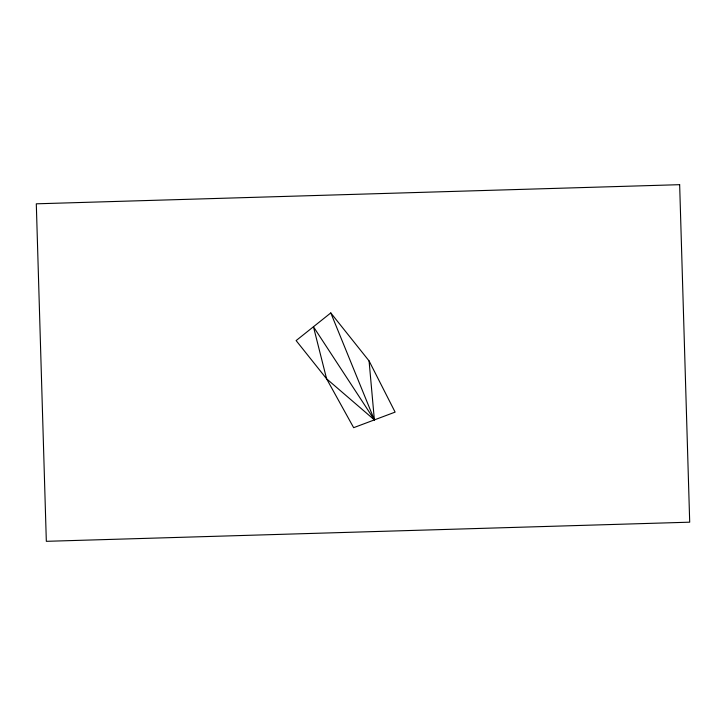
<?xml version="1.0" encoding="UTF-8"?>
<svg xmlns="http://www.w3.org/2000/svg" width="726" height="726" viewBox="0 0 726 726"><rect width="100%" height="100%" fill="white"/><g stroke="black" fill="none" stroke-linecap="round" stroke-linejoin="round"><path stroke-width="1.09" d="M330.793 312.924L296.117 340.585L326.6 378.809L353.653 427.678L395.116 412.114L369.071 360.913L330.793 312.924L374.38 419.891L326.6 378.809L313.45 326.754L374.38 419.891L369.071 360.913M679.654 184.676L36.3 203.815L46.328 541.324L689.7 522.185L679.654 184.676"/></g></svg>
